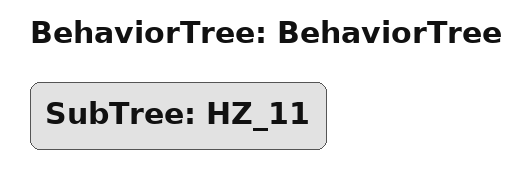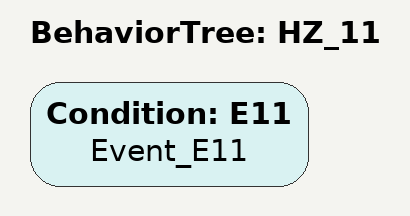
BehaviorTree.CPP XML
<?xml version="1.0" ?>
<root main_tree_to_execute="BehaviorTree">
  <BehaviorTree ID="BehaviorTree">
    <SubTree ID="HZ_11"/>
  </BehaviorTree>
  <BehaviorTree ID="HZ_11">
    <Condition ID="E11" name="Event_E11"/>
  </BehaviorTree>
</root>
